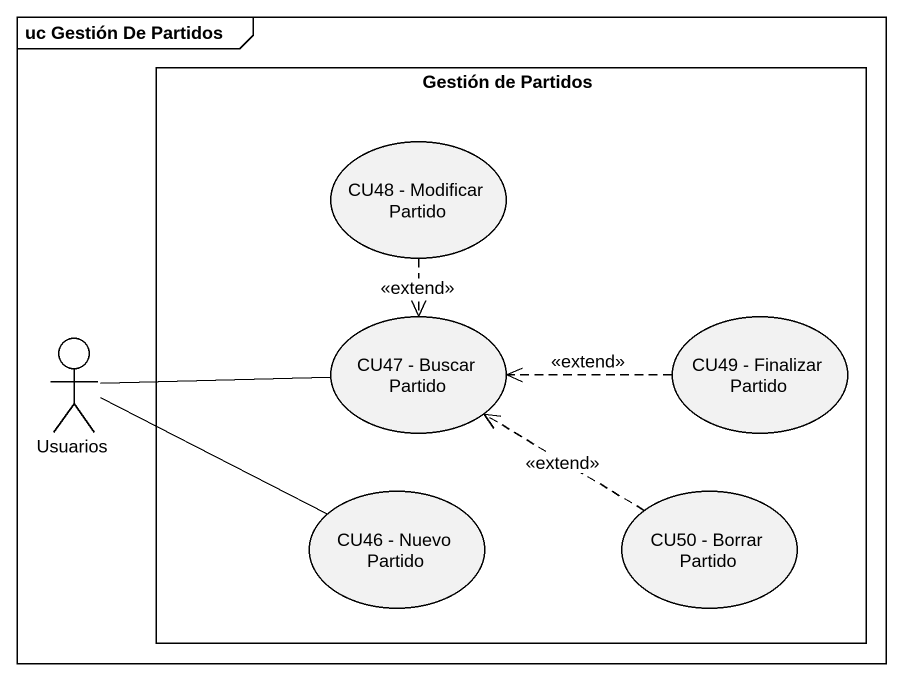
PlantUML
@startuml
mainframe uc Gestión De Partidos
rectangle "Gestión de Partidos" as Gestión_de_Partidos {
  usecase "CU48 - Modificar Partido" as CU48_Modificar_Partido
  usecase "CU47 - Buscar Partido" as CU47_Buscar_Partido
  usecase "CU49 - Finalizar Partido" as CU49_Finalizar_Partido
  usecase "CU46 - Nuevo Partido" as CU46_Nuevo_Partido
  usecase "CU50 - Borrar Partido" as CU50_Borrar_Partido
}
actor Usuarios
CU48_Modificar_Partido ..> CU47_Buscar_Partido : <<extend>>
Usuarios -right- CU47_Buscar_Partido
Usuarios -right- CU46_Nuevo_Partido
CU49_Finalizar_Partido .left.> CU47_Buscar_Partido : <<extend>>
CU50_Borrar_Partido .up.> CU47_Buscar_Partido : <<extend>>
@enduml
